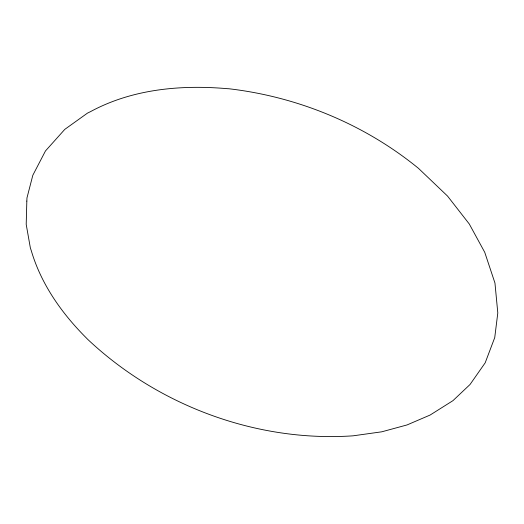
<?xml version="1.0" encoding="UTF-8"?>
<svg xmlns="http://www.w3.org/2000/svg" width="524" height="524" viewBox="0 0 524 524"><rect width="100%" height="100%" fill="white"/><g stroke="black" fill="none" stroke-linecap="round" stroke-linejoin="round"><path stroke-width="0.79" d="M26.835 201.098L26.2 224.39L30.366 247.95L31.257 250.59C41.134 284.29 61.891 313.542 86.519 338.137L87.639 339.297C157.96 405.583 256.426 442.394 353.078 435.824L381.767 431.809L407.03 424.944L430.093 415.054L452.939 400.664L470.048 384.485L485.185 362.818L494.735 337.6L497.8 312.939L494.957 283.039L484.733 252.293L469.281 223.99L447.516 196.048L418.453 168.322C364.527 124.28 297.881 96.776 228.798 88.746L227.305 88.68C180.708 84.626 132.035 89.08 90.331 111.73L87.515 113.092L64.793 129.369L45.47 150.945L32.822 175.265L26.966 197.928L26.835 201.098"/></g></svg>
